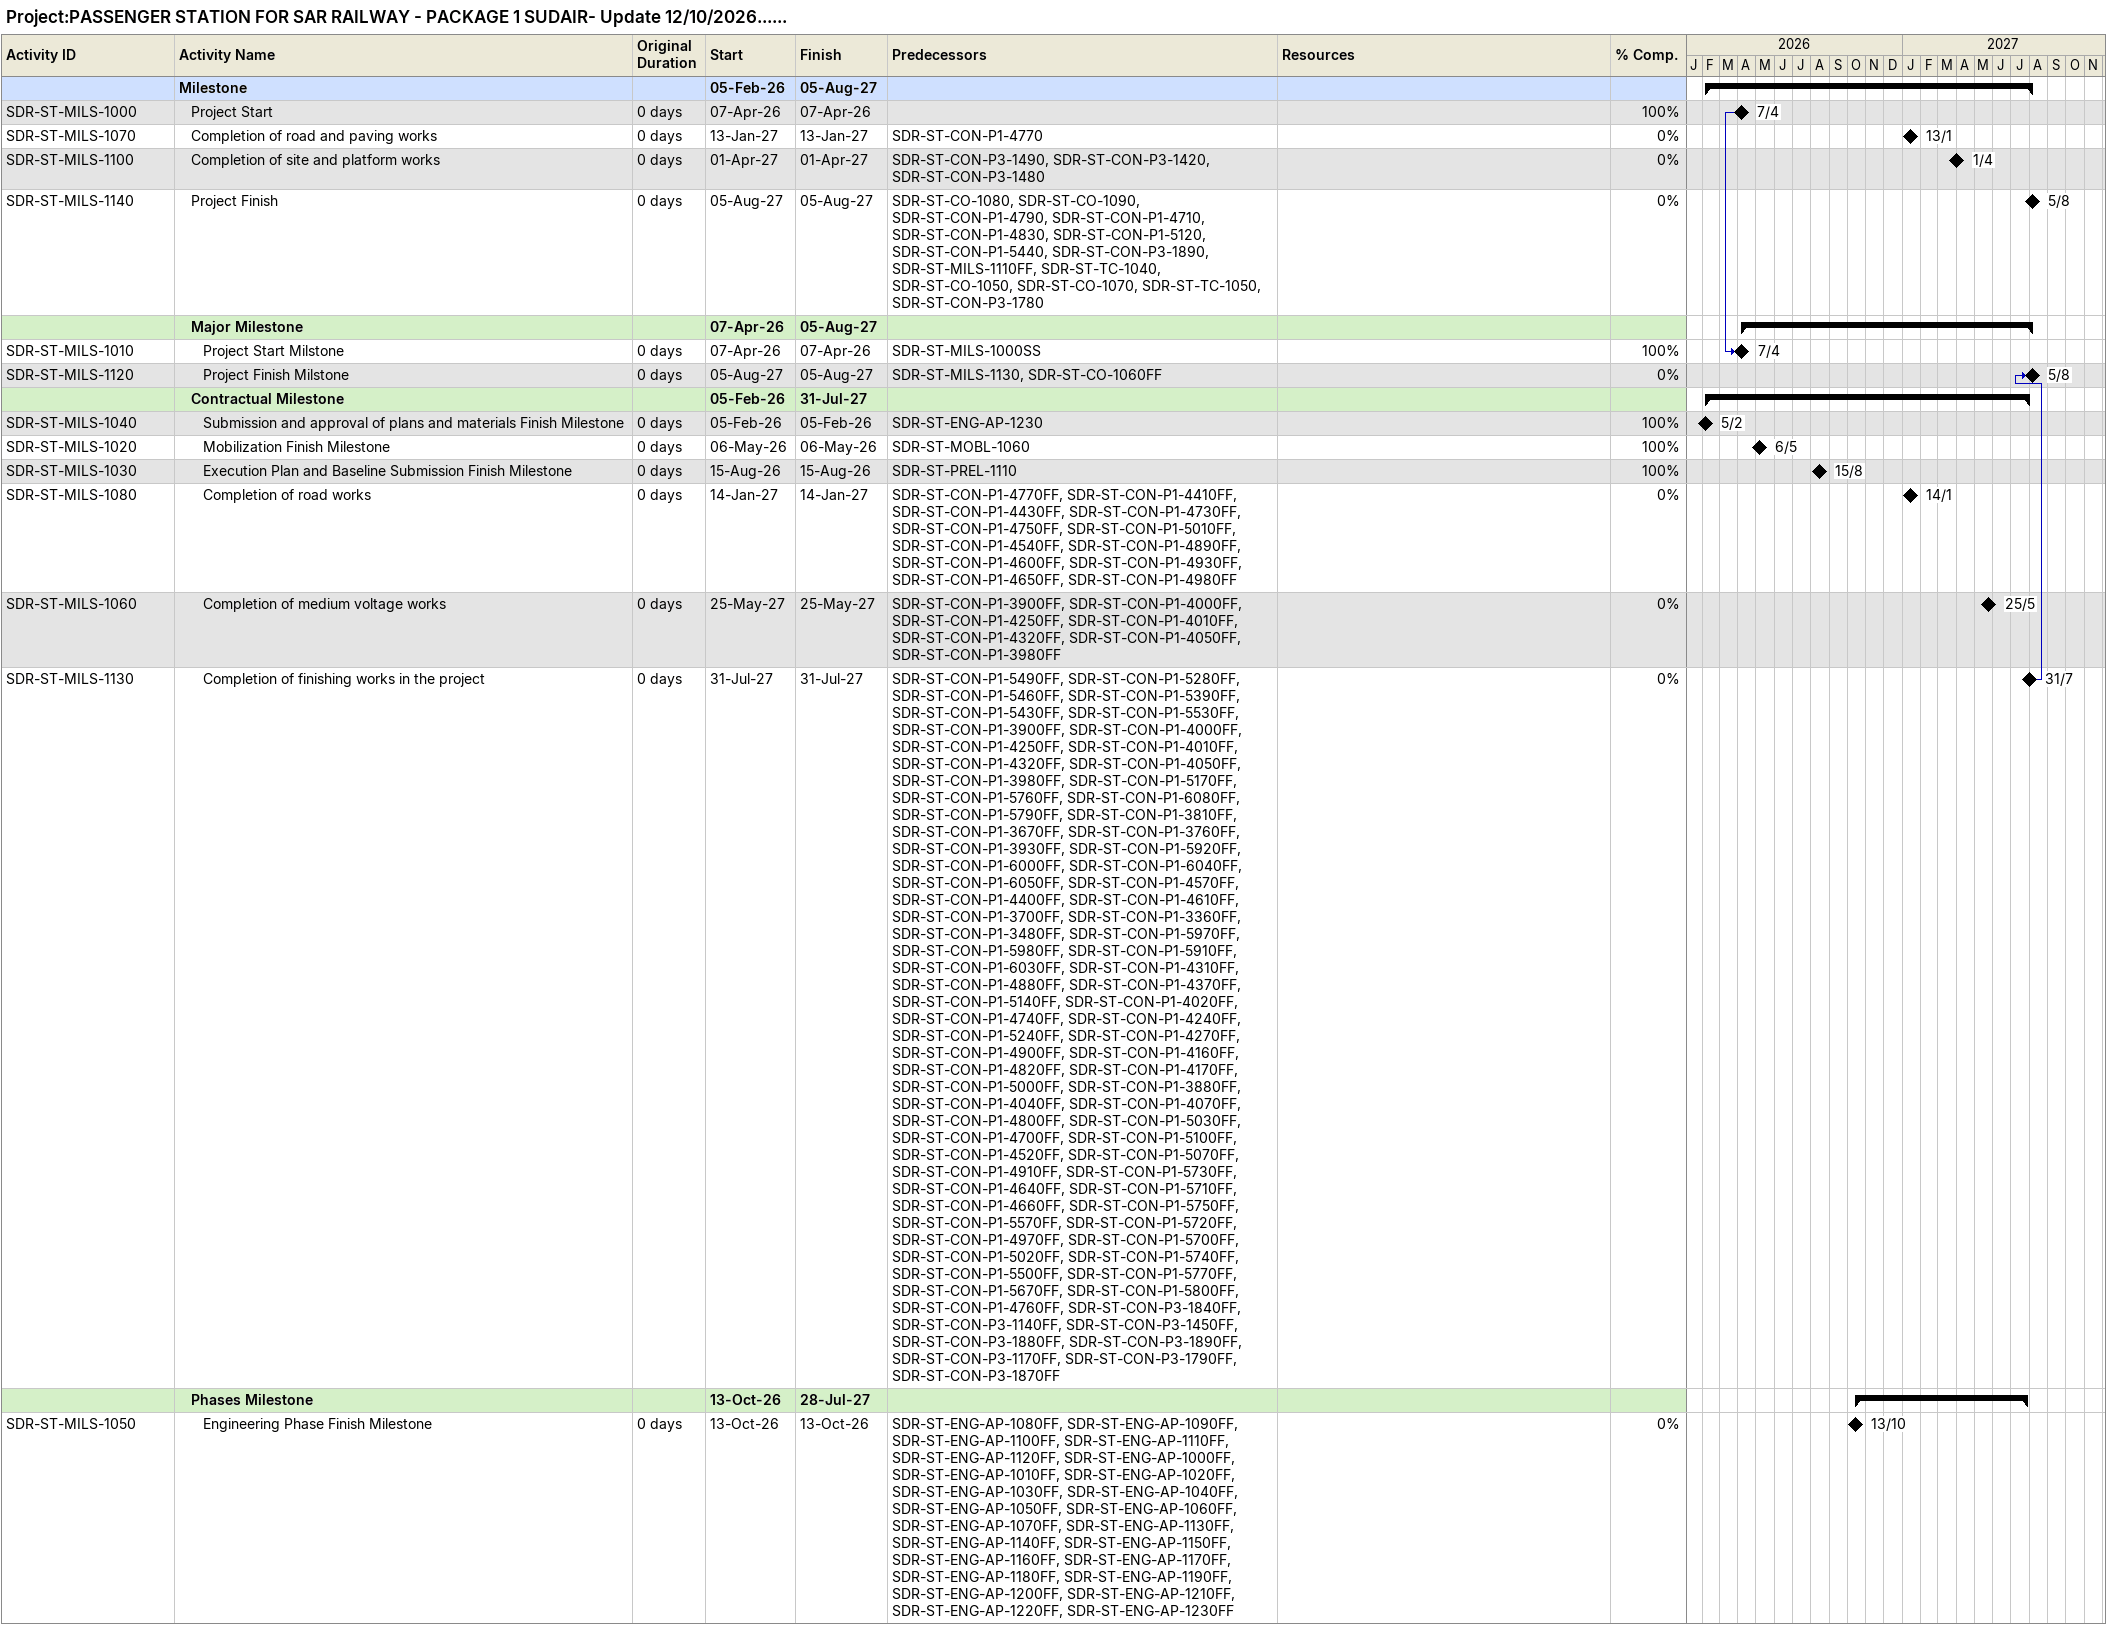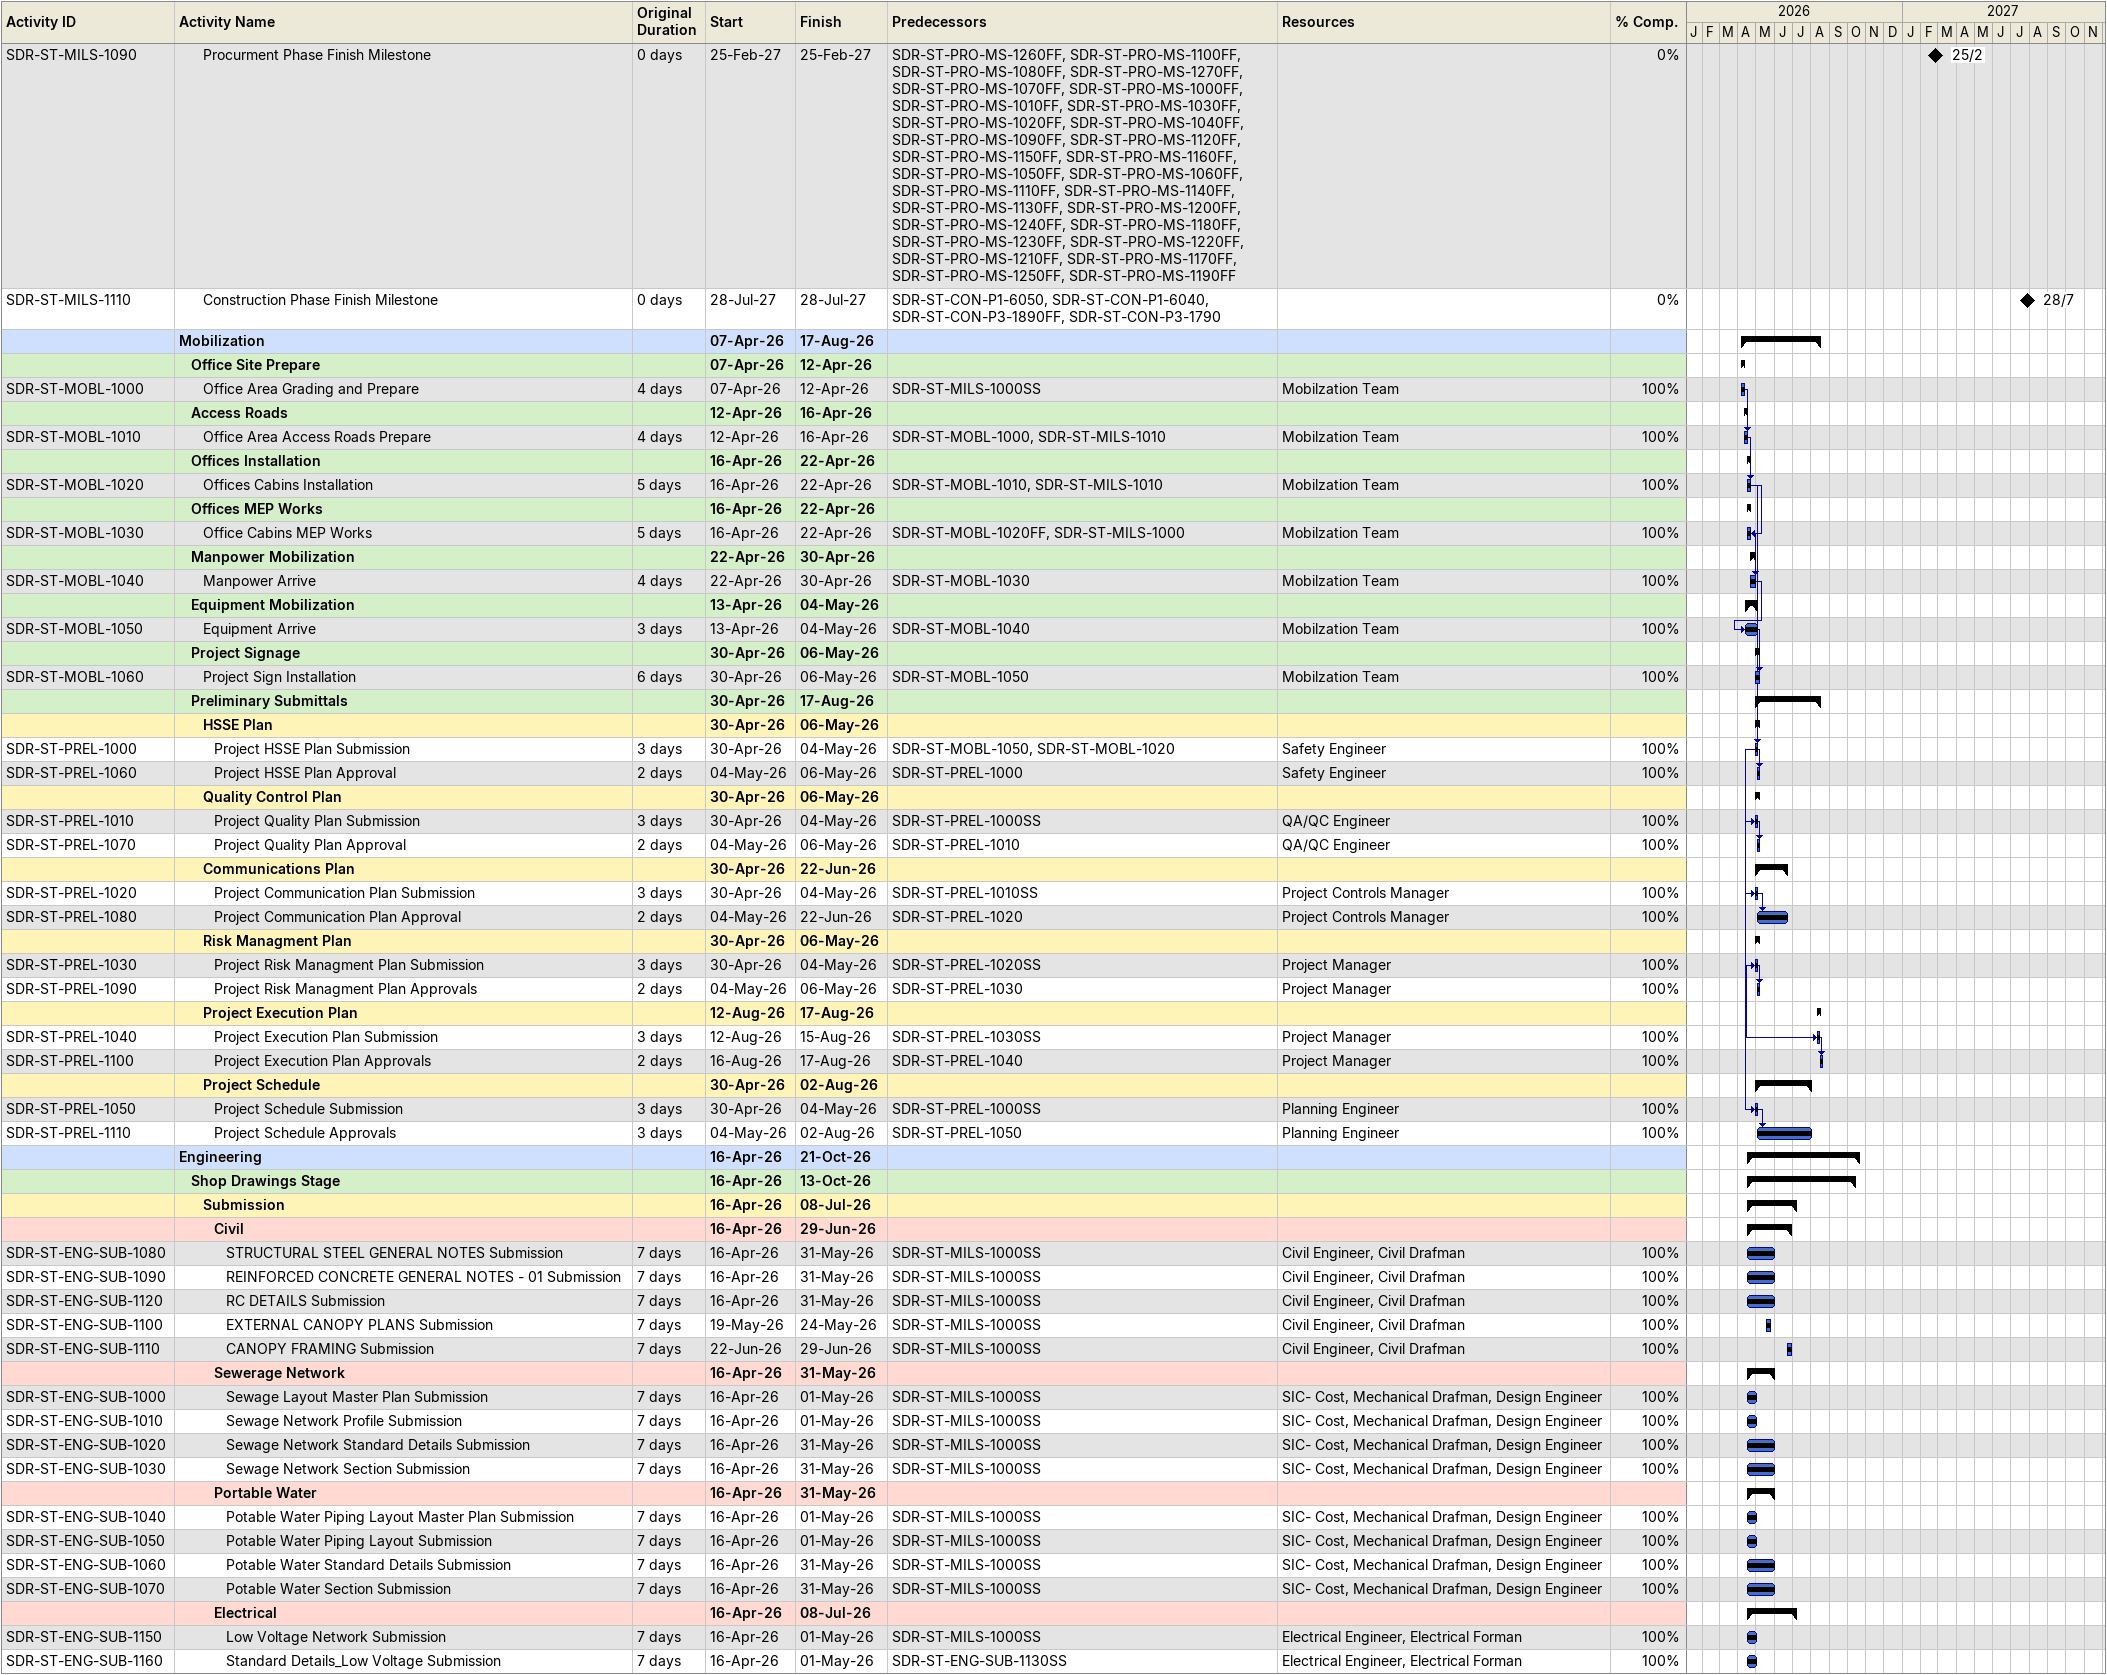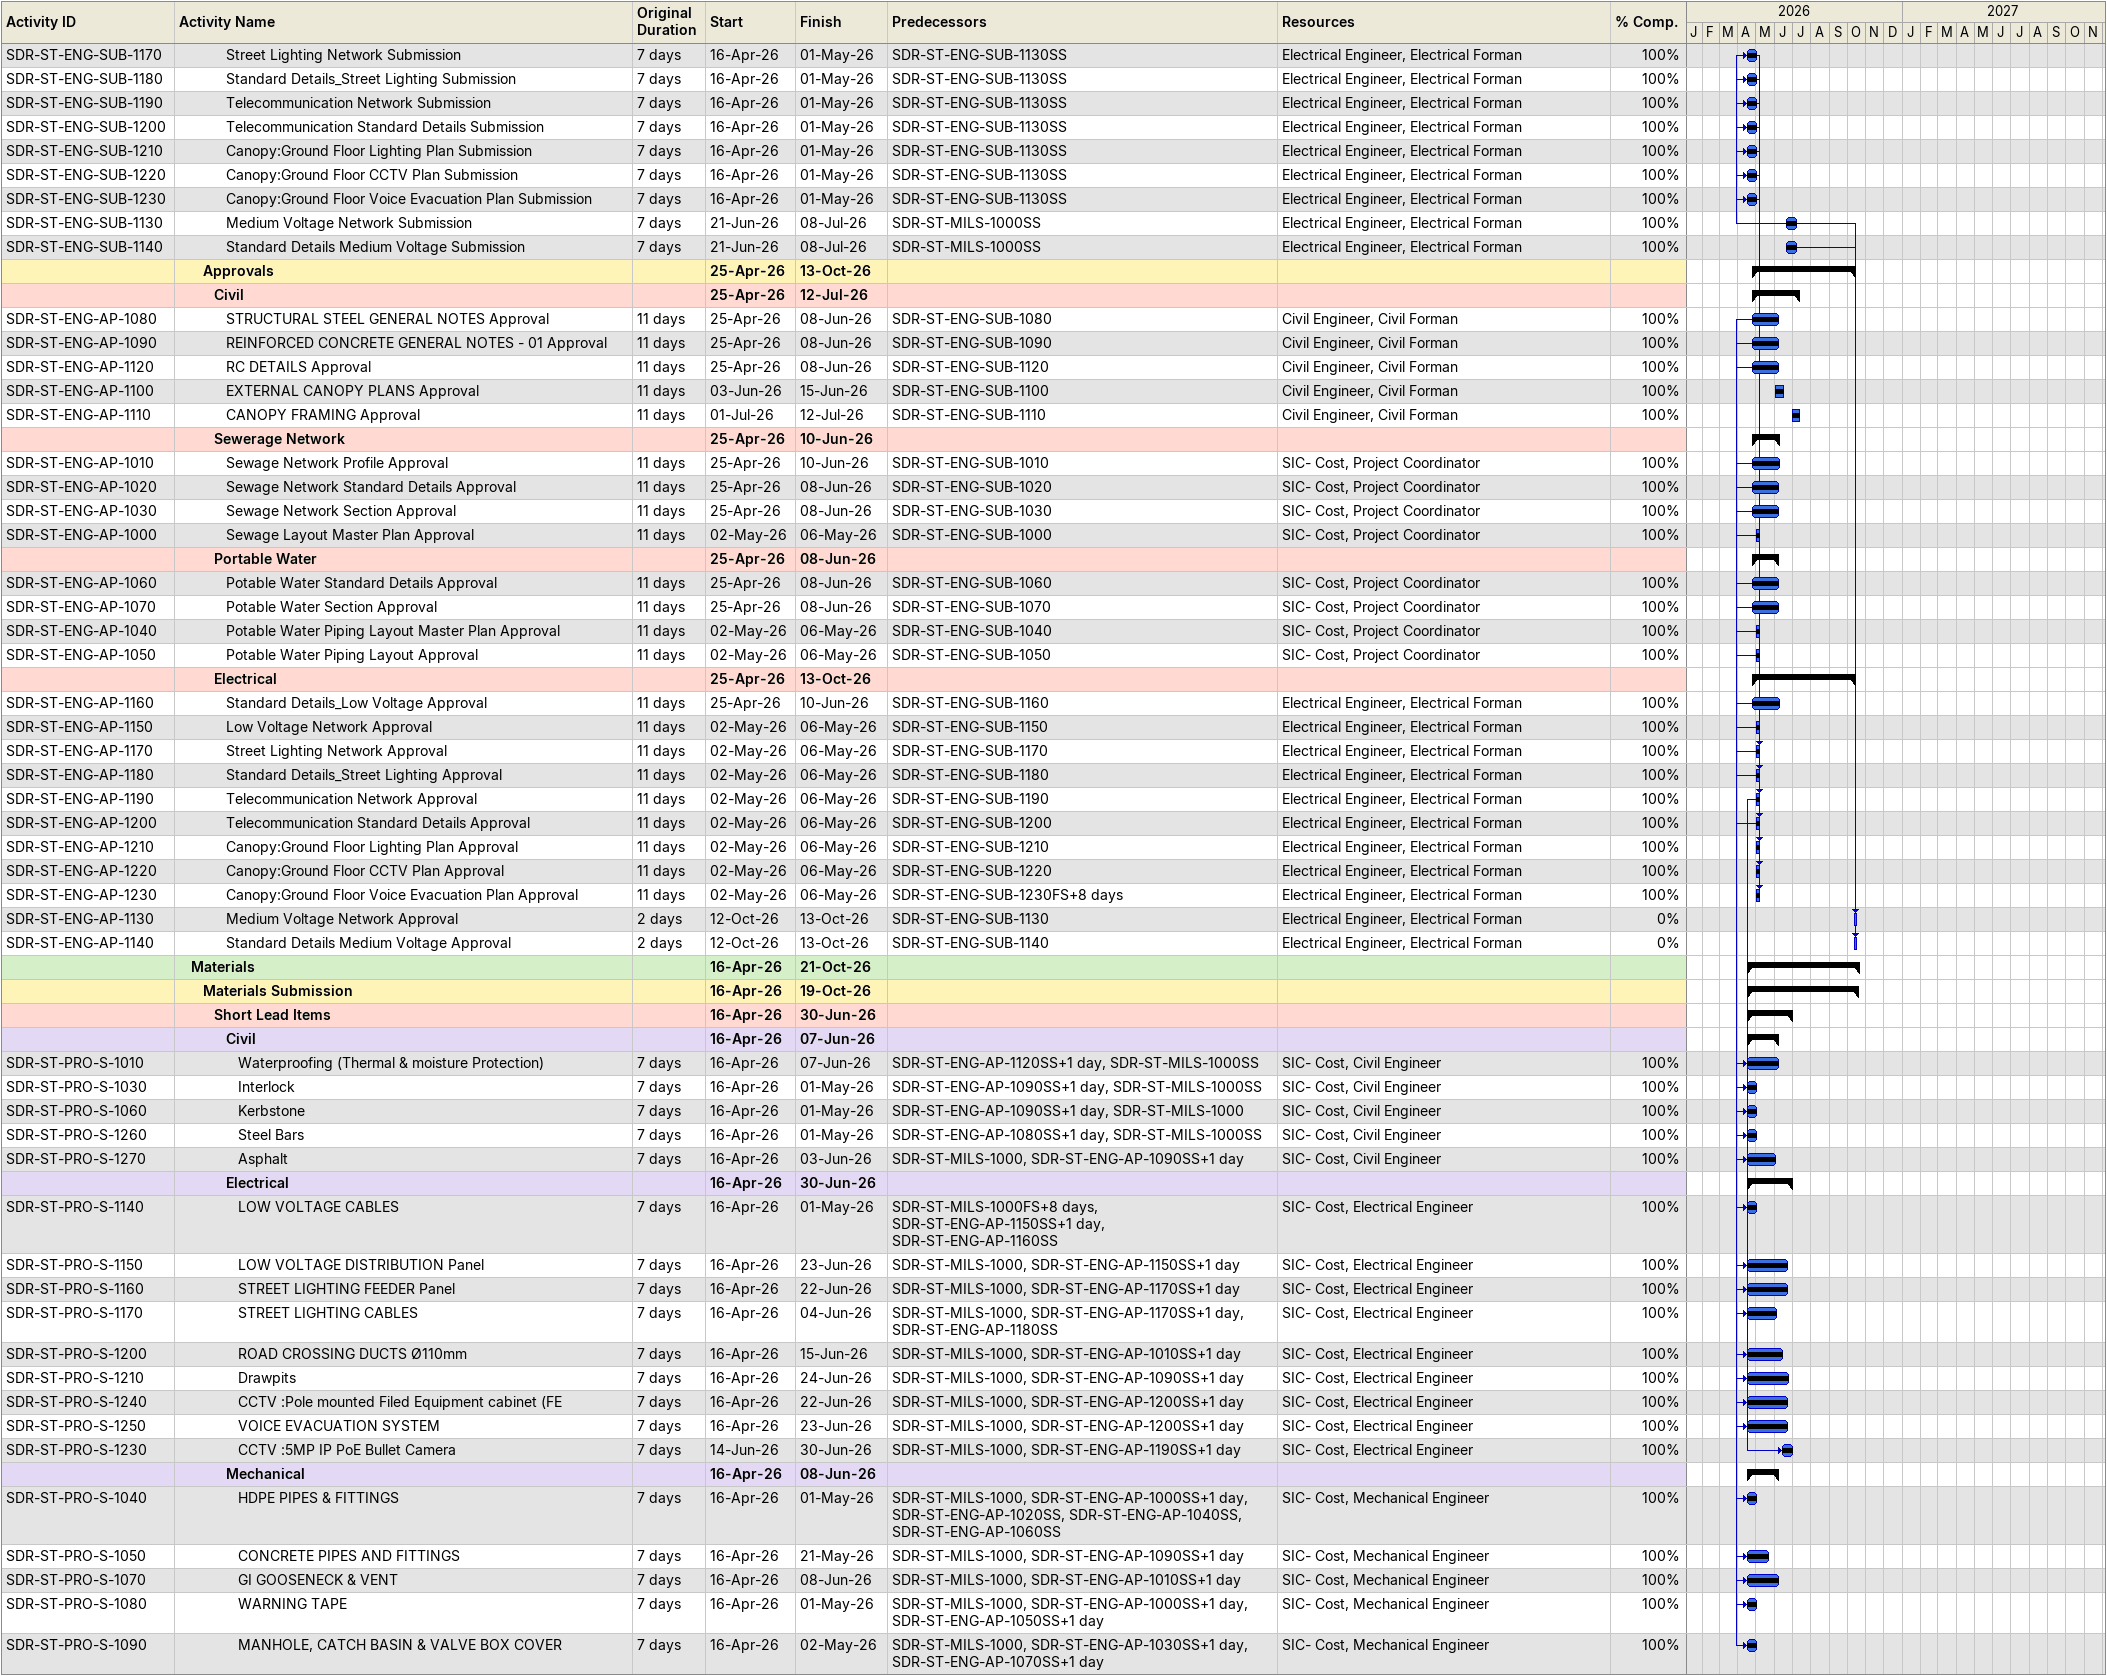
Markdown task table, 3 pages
Project:PASSENGER STATION FOR SAR RAILWAY - PACKAGE 1 SUDAIR- Update 12/10/2026......

| ID | Level | Task | Original duration | Start | Finish | Predecessors | Resources | % complete |
|---|---|---|---|---|---|---|---|---|
|  | 1 | **Milestone** |  | 2026-02-05 | 2027-08-05 |  |  |  |
| SDR-ST-MILS-1000 | 2 | Project Start | 0d | 2026-04-07 | 2026-04-07 |  |  | 100 |
| SDR-ST-MILS-1070 | 2 | Completion of road and paving works | 0d | 2027-01-13 | 2027-01-13 | SDR-ST-CON-P1-4770 |  | 0 |
| SDR-ST-MILS-1100 | 2 | Completion of site and platform works | 0d | 2027-04-01 | 2027-04-01 | SDR-ST-CON-P3-1490, SDR-ST-CON-P3-1420, SDR-ST-CON-P3-1480 |  | 0 |
| SDR-ST-MILS-1140 | 2 | Project Finish | 0d | 2027-08-05 | 2027-08-05 | SDR-ST-CO-1080, SDR-ST-CO-1090, SDR-ST-CON-P1-4790, SDR-ST-CON-P1-4710, SDR-ST-CON-P1-4830, SDR-ST-CON-P1-5120, SDR-ST-CON-P1-5440, SDR-ST-CON-P3-1890, SDR-ST-MILS-1110FF, SDR-ST-TC-1040, SDR-ST-CO-1050, SDR-ST-CO-1070, SDR-ST-TC-1050, SDR-ST-CON-P3-1780 |  | 0 |
|  | 2 | **Major Milestone** |  | 2026-04-07 | 2027-08-05 |  |  |  |
| SDR-ST-MILS-1010 | 3 | Project Start Milstone | 0d | 2026-04-07 | 2026-04-07 | SDR-ST-MILS-1000SS |  | 100 |
| SDR-ST-MILS-1120 | 3 | Project Finish Milstone | 0d | 2027-08-05 | 2027-08-05 | SDR-ST-MILS-1130, SDR-ST-CO-1060FF |  | 0 |
|  | 2 | **Contractual Milestone** |  | 2026-02-05 | 2027-07-31 |  |  |  |
| SDR-ST-MILS-1040 | 3 | Submission and approval of plans and materials Finish Milestone | 0d | 2026-02-05 | 2026-02-05 | SDR-ST-ENG-AP-1230 |  | 100 |
| SDR-ST-MILS-1020 | 3 | Mobilization Finish Milestone | 0d | 2026-05-06 | 2026-05-06 | SDR-ST-MOBL-1060 |  | 100 |
| SDR-ST-MILS-1030 | 3 | Execution Plan and Baseline Submission Finish Milestone | 0d | 2026-08-15 | 2026-08-15 | SDR-ST-PREL-1110 |  | 100 |
| SDR-ST-MILS-1080 | 3 | Completion of road works | 0d | 2027-01-14 | 2027-01-14 | SDR-ST-CON-P1-4770FF, SDR-ST-CON-P1-4410FF, SDR-ST-CON-P1-4430FF, SDR-ST-CON-P1-4730FF, SDR-ST-CON-P1-4750FF, SDR-ST-CON-P1-5010FF, SDR-ST-CON-P1-4540FF, SDR-ST-CON-P1-4890FF, SDR-ST-CON-P1-4600FF, SDR-ST-CON-P1-4930FF, SDR-ST-CON-P1-4650FF, SDR-ST-CON-P1-4980FF |  | 0 |
| SDR-ST-MILS-1060 | 3 | Completion of medium voltage works | 0d | 2027-05-25 | 2027-05-25 | SDR-ST-CON-P1-3900FF, SDR-ST-CON-P1-4000FF, SDR-ST-CON-P1-4250FF, SDR-ST-CON-P1-4010FF, SDR-ST-CON-P1-4320FF, SDR-ST-CON-P1-4050FF, SDR-ST-CON-P1-3980FF |  | 0 |
| SDR-ST-MILS-1130 | 3 | Completion of finishing works in the project | 0d | 2027-07-31 | 2027-07-31 | SDR-ST-CON-P1-5490FF, SDR-ST-CON-P1-5280FF, SDR-ST-CON-P1-5460FF, SDR-ST-CON-P1-5390FF, SDR-ST-CON-P1-5430FF, SDR-ST-CON-P1-5530FF, SDR-ST-CON-P1-3900FF, SDR-ST-CON-P1-4000FF, SDR-ST-CON-P1-4250FF, SDR-ST-CON-P1-4010FF, SDR-ST-CON-P1-4320FF, SDR-ST-CON-P1-4050FF, SDR-ST-CON-P1-3980FF, SDR-ST-CON-P1-5170FF, SDR-ST-CON-P1-5760FF, SDR-ST-CON-P1-6080FF, SDR-ST-CON-P1-5790FF, SDR-ST-CON-P1-3810FF, SDR-ST-CON-P1-3670FF, SDR-ST-CON-P1-3760FF, SDR-ST-CON-P1-3930FF, SDR-ST-CON-P1-5920FF, SDR-ST-CON-P1-6000FF, SDR-ST-CON-P1-6040FF, SDR-ST-CON-P1-6050FF, SDR-ST-CON-P1-4570FF, SDR-ST-CON-P1-4400FF, SDR-ST-CON-P1-4610FF, SDR-ST-CON-P1-3700FF, SDR-ST-CON-P1-3360FF, SDR-ST-CON-P1-3480FF, SDR-ST-CON-P1-5970FF, SDR-ST-CON-P1-5980FF, SDR-ST-CON-P1-5910FF, SDR-ST-CON-P1-6030FF, SDR-ST-CON-P1-4310FF, SDR-ST-CON-P1-4880FF, SDR-ST-CON-P1-4370FF, SDR-ST-CON-P1-5140FF, SDR-ST-CON-P1-4020FF, SDR-ST-CON-P1-4740FF, SDR-ST-CON-P1-4240FF, SDR-ST-CON-P1-5240FF, SDR-ST-CON-P1-4270FF, SDR-ST-CON-P1-4900FF, SDR-ST-CON-P1-4160FF, SDR-ST-CON-P1-4820FF, SDR-ST-CON-P1-4170FF, SDR-ST-CON-P1-5000FF, SDR-ST-CON-P1-3880FF, SDR-ST-CON-P1-4040FF, SDR-ST-CON-P1-4070FF, SDR-ST-CON-P1-4800FF, SDR-ST-CON-P1-5030FF, SDR-ST-CON-P1-4700FF, SDR-ST-CON-P1-5100FF, SDR-ST-CON-P1-4520FF, SDR-ST-CON-P1-5070FF, SDR-ST-CON-P1-4910FF, SDR-ST-CON-P1-5730FF, SDR-ST-CON-P1-4640FF, SDR-ST-CON-P1-5710FF, SDR-ST-CON-P1-4660FF, SDR-ST-CON-P1-5750FF, SDR-ST-CON-P1-5570FF, SDR-ST-CON-P1-5720FF, SDR-ST-CON-P1-4970FF, SDR-ST-CON-P1-5700FF, SDR-ST-CON-P1-5020FF, SDR-ST-CON-P1-5740FF, SDR-ST-CON-P1-5500FF, SDR-ST-CON-P1-5770FF, SDR-ST-CON-P1-5670FF, SDR-ST-CON-P1-5800FF, SDR-ST-CON-P1-4760FF, SDR-ST-CON-P3-1840FF, SDR-ST-CON-P3-1140FF, SDR-ST-CON-P3-1450FF, SDR-ST-CON-P3-1880FF, SDR-ST-CON-P3-1890FF, SDR-ST-CON-P3-1170FF, SDR-ST-CON-P3-1790FF, SDR-ST-CON-P3-1870FF |  | 0 |
|  | 2 | **Phases Milestone** |  | 2026-10-13 | 2027-07-28 |  |  |  |
| SDR-ST-MILS-1050 | 3 | Engineering Phase Finish Milestone | 0d | 2026-10-13 | 2026-10-13 | SDR-ST-ENG-AP-1080FF, SDR-ST-ENG-AP-1090FF, SDR-ST-ENG-AP-1100FF, SDR-ST-ENG-AP-1110FF, SDR-ST-ENG-AP-1120FF, SDR-ST-ENG-AP-1000FF, SDR-ST-ENG-AP-1010FF, SDR-ST-ENG-AP-1020FF, SDR-ST-ENG-AP-1030FF, SDR-ST-ENG-AP-1040FF, SDR-ST-ENG-AP-1050FF, SDR-ST-ENG-AP-1060FF, SDR-ST-ENG-AP-1070FF, SDR-ST-ENG-AP-1130FF, SDR-ST-ENG-AP-1140FF, SDR-ST-ENG-AP-1150FF, SDR-ST-ENG-AP-1160FF, SDR-ST-ENG-AP-1170FF, SDR-ST-ENG-AP-1180FF, SDR-ST-ENG-AP-1190FF, SDR-ST-ENG-AP-1200FF, SDR-ST-ENG-AP-1210FF, SDR-ST-ENG-AP-1220FF, SDR-ST-ENG-AP-1230FF |  | 0 |
| SDR-ST-MILS-1090 | 3 | Procurment Phase Finish Milestone | 0d | 2027-02-25 | 2027-02-25 | SDR-ST-PRO-MS-1260FF, SDR-ST-PRO-MS-1100FF, SDR-ST-PRO-MS-1080FF, SDR-ST-PRO-MS-1270FF, SDR-ST-PRO-MS-1070FF, SDR-ST-PRO-MS-1000FF, SDR-ST-PRO-MS-1010FF, SDR-ST-PRO-MS-1030FF, SDR-ST-PRO-MS-1020FF, SDR-ST-PRO-MS-1040FF, SDR-ST-PRO-MS-1090FF, SDR-ST-PRO-MS-1120FF, SDR-ST-PRO-MS-1150FF, SDR-ST-PRO-MS-1160FF, SDR-ST-PRO-MS-1050FF, SDR-ST-PRO-MS-1060FF, SDR-ST-PRO-MS-1110FF, SDR-ST-PRO-MS-1140FF, SDR-ST-PRO-MS-1130FF, SDR-ST-PRO-MS-1200FF, SDR-ST-PRO-MS-1240FF, SDR-ST-PRO-MS-1180FF, SDR-ST-PRO-MS-1230FF, SDR-ST-PRO-MS-1220FF, SDR-ST-PRO-MS-1210FF, SDR-ST-PRO-MS-1170FF, SDR-ST-PRO-MS-1250FF, SDR-ST-PRO-MS-1190FF |  | 0 |
| SDR-ST-MILS-1110 | 3 | Construction Phase Finish Milestone | 0d | 2027-07-28 | 2027-07-28 | SDR-ST-CON-P1-6050, SDR-ST-CON-P1-6040, SDR-ST-CON-P3-1890FF, SDR-ST-CON-P3-1790 |  | 0 |
|  | 1 | **Mobilization** |  | 2026-04-07 | 2026-08-17 |  |  |  |
|  | 2 | **Office Site Prepare** |  | 2026-04-07 | 2026-04-12 |  |  |  |
| SDR-ST-MOBL-1000 | 3 | Office Area Grading and Prepare | 4d | 2026-04-07 | 2026-04-12 | SDR-ST-MILS-1000SS | Mobilzation Team | 100 |
|  | 2 | **Access Roads** |  | 2026-04-12 | 2026-04-16 |  |  |  |
| SDR-ST-MOBL-1010 | 3 | Office Area Access Roads Prepare | 4d | 2026-04-12 | 2026-04-16 | SDR-ST-MOBL-1000, SDR-ST-MILS-1010 | Mobilzation Team | 100 |
|  | 2 | **Offices Installation** |  | 2026-04-16 | 2026-04-22 |  |  |  |
| SDR-ST-MOBL-1020 | 3 | Offices Cabins Installation | 5d | 2026-04-16 | 2026-04-22 | SDR-ST-MOBL-1010, SDR-ST-MILS-1010 | Mobilzation Team | 100 |
|  | 2 | **Offices MEP Works** |  | 2026-04-16 | 2026-04-22 |  |  |  |
| SDR-ST-MOBL-1030 | 3 | Office Cabins MEP Works | 5d | 2026-04-16 | 2026-04-22 | SDR-ST-MOBL-1020FF, SDR-ST-MILS-1000 | Mobilzation Team | 100 |
|  | 2 | **Manpower Mobilization** |  | 2026-04-22 | 2026-04-30 |  |  |  |
| SDR-ST-MOBL-1040 | 3 | Manpower Arrive | 4d | 2026-04-22 | 2026-04-30 | SDR-ST-MOBL-1030 | Mobilzation Team | 100 |
|  | 2 | **Equipment Mobilization** |  | 2026-04-13 | 2026-05-04 |  |  |  |
| SDR-ST-MOBL-1050 | 3 | Equipment Arrive | 3d | 2026-04-13 | 2026-05-04 | SDR-ST-MOBL-1040 | Mobilzation Team | 100 |
|  | 2 | **Project Signage** |  | 2026-04-30 | 2026-05-06 |  |  |  |
| SDR-ST-MOBL-1060 | 3 | Project Sign Installation | 6d | 2026-04-30 | 2026-05-06 | SDR-ST-MOBL-1050 | Mobilzation Team | 100 |
|  | 2 | **Preliminary Submittals** |  | 2026-04-30 | 2026-08-17 |  |  |  |
|  | 3 | **HSSE Plan** |  | 2026-04-30 | 2026-05-06 |  |  |  |
| SDR-ST-PREL-1000 | 4 | Project HSSE Plan Submission | 3d | 2026-04-30 | 2026-05-04 | SDR-ST-MOBL-1050, SDR-ST-MOBL-1020 | Safety Engineer | 100 |
| SDR-ST-PREL-1060 | 4 | Project HSSE Plan Approval | 2d | 2026-05-04 | 2026-05-06 | SDR-ST-PREL-1000 | Safety Engineer | 100 |
|  | 3 | **Quality Control Plan** |  | 2026-04-30 | 2026-05-06 |  |  |  |
| SDR-ST-PREL-1010 | 4 | Project Quality Plan Submission | 3d | 2026-04-30 | 2026-05-04 | SDR-ST-PREL-1000SS | QA/QC Engineer | 100 |
| SDR-ST-PREL-1070 | 4 | Project Quality Plan Approval | 2d | 2026-05-04 | 2026-05-06 | SDR-ST-PREL-1010 | QA/QC Engineer | 100 |
|  | 3 | **Communications Plan** |  | 2026-04-30 | 2026-06-22 |  |  |  |
| SDR-ST-PREL-1020 | 4 | Project Communication Plan Submission | 3d | 2026-04-30 | 2026-05-04 | SDR-ST-PREL-1010SS | Project Controls Manager | 100 |
| SDR-ST-PREL-1080 | 4 | Project Communication Plan Approval | 2d | 2026-05-04 | 2026-06-22 | SDR-ST-PREL-1020 | Project Controls Manager | 100 |
|  | 3 | **Risk Managment Plan** |  | 2026-04-30 | 2026-05-06 |  |  |  |
| SDR-ST-PREL-1030 | 4 | Project Risk Managment Plan Submission | 3d | 2026-04-30 | 2026-05-04 | SDR-ST-PREL-1020SS | Project Manager | 100 |
| SDR-ST-PREL-1090 | 4 | Project Risk Managment Plan Approvals | 2d | 2026-05-04 | 2026-05-06 | SDR-ST-PREL-1030 | Project Manager | 100 |
|  | 3 | **Project Execution Plan** |  | 2026-08-12 | 2026-08-17 |  |  |  |
| SDR-ST-PREL-1040 | 4 | Project Execution Plan Submission | 3d | 2026-08-12 | 2026-08-15 | SDR-ST-PREL-1030SS | Project Manager | 100 |
| SDR-ST-PREL-1100 | 4 | Project Execution Plan Approvals | 2d | 2026-08-16 | 2026-08-17 | SDR-ST-PREL-1040 | Project Manager | 100 |
|  | 3 | **Project Schedule** |  | 2026-04-30 | 2026-08-02 |  |  |  |
| SDR-ST-PREL-1050 | 4 | Project Schedule Submission | 3d | 2026-04-30 | 2026-05-04 | SDR-ST-PREL-1000SS | Planning Engineer | 100 |
| SDR-ST-PREL-1110 | 4 | Project Schedule Approvals | 3d | 2026-05-04 | 2026-08-02 | SDR-ST-PREL-1050 | Planning Engineer | 100 |
|  | 1 | **Engineering** |  | 2026-04-16 | 2026-10-21 |  |  |  |
|  | 2 | **Shop Drawings Stage** |  | 2026-04-16 | 2026-10-13 |  |  |  |
|  | 3 | **Submission** |  | 2026-04-16 | 2026-07-08 |  |  |  |
|  | 4 | **Civil** |  | 2026-04-16 | 2026-06-29 |  |  |  |
| SDR-ST-ENG-SUB-1080 | 5 | STRUCTURAL STEEL GENERAL NOTES Submission | 7d | 2026-04-16 | 2026-05-31 | SDR-ST-MILS-1000SS | Civil Engineer, Civil Drafman | 100 |
| SDR-ST-ENG-SUB-1090 | 5 | REINFORCED CONCRETE GENERAL NOTES - 01 Submission | 7d | 2026-04-16 | 2026-05-31 | SDR-ST-MILS-1000SS | Civil Engineer, Civil Drafman | 100 |
| SDR-ST-ENG-SUB-1120 | 5 | RC DETAILS Submission | 7d | 2026-04-16 | 2026-05-31 | SDR-ST-MILS-1000SS | Civil Engineer, Civil Drafman | 100 |
| SDR-ST-ENG-SUB-1100 | 5 | EXTERNAL CANOPY PLANS Submission | 7d | 2026-05-19 | 2026-05-24 | SDR-ST-MILS-1000SS | Civil Engineer, Civil Drafman | 100 |
| SDR-ST-ENG-SUB-1110 | 5 | CANOPY FRAMING Submission | 7d | 2026-06-22 | 2026-06-29 | SDR-ST-MILS-1000SS | Civil Engineer, Civil Drafman | 100 |
|  | 4 | **Sewerage Network** |  | 2026-04-16 | 2026-05-31 |  |  |  |
| SDR-ST-ENG-SUB-1000 | 5 | Sewage Layout Master Plan Submission | 7d | 2026-04-16 | 2026-05-01 | SDR-ST-MILS-1000SS | SIC- Cost, Mechanical Drafman, Design Engineer | 100 |
| SDR-ST-ENG-SUB-1010 | 5 | Sewage Network Profile Submission | 7d | 2026-04-16 | 2026-05-01 | SDR-ST-MILS-1000SS | SIC- Cost, Mechanical Drafman, Design Engineer | 100 |
| SDR-ST-ENG-SUB-1020 | 5 | Sewage Network Standard Details Submission | 7d | 2026-04-16 | 2026-05-31 | SDR-ST-MILS-1000SS | SIC- Cost, Mechanical Drafman, Design Engineer | 100 |
| SDR-ST-ENG-SUB-1030 | 5 | Sewage Network Section Submission | 7d | 2026-04-16 | 2026-05-31 | SDR-ST-MILS-1000SS | SIC- Cost, Mechanical Drafman, Design Engineer | 100 |
|  | 4 | **Portable Water** |  | 2026-04-16 | 2026-05-31 |  |  |  |
| SDR-ST-ENG-SUB-1040 | 5 | Potable Water Piping Layout Master Plan Submission | 7d | 2026-04-16 | 2026-05-01 | SDR-ST-MILS-1000SS | SIC- Cost, Mechanical Drafman, Design Engineer | 100 |
| SDR-ST-ENG-SUB-1050 | 5 | Potable Water Piping Layout Submission | 7d | 2026-04-16 | 2026-05-01 | SDR-ST-MILS-1000SS | SIC- Cost, Mechanical Drafman, Design Engineer | 100 |
| SDR-ST-ENG-SUB-1060 | 5 | Potable Water Standard Details Submission | 7d | 2026-04-16 | 2026-05-31 | SDR-ST-MILS-1000SS | SIC- Cost, Mechanical Drafman, Design Engineer | 100 |
| SDR-ST-ENG-SUB-1070 | 5 | Potable Water Section Submission | 7d | 2026-04-16 | 2026-05-31 | SDR-ST-MILS-1000SS | SIC- Cost, Mechanical Drafman, Design Engineer | 100 |
|  | 4 | **Electrical** |  | 2026-04-16 | 2026-07-08 |  |  |  |
| SDR-ST-ENG-SUB-1150 | 5 | Low Voltage Network Submission | 7d | 2026-04-16 | 2026-05-01 | SDR-ST-MILS-1000SS | Electrical Engineer, Electrical Forman | 100 |
| SDR-ST-ENG-SUB-1160 | 5 | Standard Details_Low Voltage Submission | 7d | 2026-04-16 | 2026-05-01 | SDR-ST-ENG-SUB-1130SS | Electrical Engineer, Electrical Forman | 100 |
| SDR-ST-ENG-SUB-1170 | 5 | Street Lighting Network Submission | 7d | 2026-04-16 | 2026-05-01 | SDR-ST-ENG-SUB-1130SS | Electrical Engineer, Electrical Forman | 100 |
| SDR-ST-ENG-SUB-1180 | 5 | Standard Details_Street Lighting Submission | 7d | 2026-04-16 | 2026-05-01 | SDR-ST-ENG-SUB-1130SS | Electrical Engineer, Electrical Forman | 100 |
| SDR-ST-ENG-SUB-1190 | 5 | Telecommunication Network Submission | 7d | 2026-04-16 | 2026-05-01 | SDR-ST-ENG-SUB-1130SS | Electrical Engineer, Electrical Forman | 100 |
| SDR-ST-ENG-SUB-1200 | 5 | Telecommunication Standard Details Submission | 7d | 2026-04-16 | 2026-05-01 | SDR-ST-ENG-SUB-1130SS | Electrical Engineer, Electrical Forman | 100 |
| SDR-ST-ENG-SUB-1210 | 5 | Canopy:Ground Floor Lighting Plan Submission | 7d | 2026-04-16 | 2026-05-01 | SDR-ST-ENG-SUB-1130SS | Electrical Engineer, Electrical Forman | 100 |
| SDR-ST-ENG-SUB-1220 | 5 | Canopy:Ground Floor CCTV Plan Submission | 7d | 2026-04-16 | 2026-05-01 | SDR-ST-ENG-SUB-1130SS | Electrical Engineer, Electrical Forman | 100 |
| SDR-ST-ENG-SUB-1230 | 5 | Canopy:Ground Floor Voice Evacuation Plan Submission | 7d | 2026-04-16 | 2026-05-01 | SDR-ST-ENG-SUB-1130SS | Electrical Engineer, Electrical Forman | 100 |
| SDR-ST-ENG-SUB-1130 | 5 | Medium Voltage Network Submission | 7d | 2026-06-21 | 2026-07-08 | SDR-ST-MILS-1000SS | Electrical Engineer, Electrical Forman | 100 |
| SDR-ST-ENG-SUB-1140 | 5 | Standard Details Medium Voltage Submission | 7d | 2026-06-21 | 2026-07-08 | SDR-ST-MILS-1000SS | Electrical Engineer, Electrical Forman | 100 |
|  | 3 | **Approvals** |  | 2026-04-25 | 2026-10-13 |  |  |  |
|  | 4 | **Civil** |  | 2026-04-25 | 2026-07-12 |  |  |  |
| SDR-ST-ENG-AP-1080 | 5 | STRUCTURAL STEEL GENERAL NOTES Approval | 11d | 2026-04-25 | 2026-06-08 | SDR-ST-ENG-SUB-1080 | Civil Engineer, Civil Forman | 100 |
| SDR-ST-ENG-AP-1090 | 5 | REINFORCED CONCRETE GENERAL NOTES - 01 Approval | 11d | 2026-04-25 | 2026-06-08 | SDR-ST-ENG-SUB-1090 | Civil Engineer, Civil Forman | 100 |
| SDR-ST-ENG-AP-1120 | 5 | RC DETAILS Approval | 11d | 2026-04-25 | 2026-06-08 | SDR-ST-ENG-SUB-1120 | Civil Engineer, Civil Forman | 100 |
| SDR-ST-ENG-AP-1100 | 5 | EXTERNAL CANOPY PLANS Approval | 11d | 2026-06-03 | 2026-06-15 | SDR-ST-ENG-SUB-1100 | Civil Engineer, Civil Forman | 100 |
| SDR-ST-ENG-AP-1110 | 5 | CANOPY FRAMING Approval | 11d | 2026-07-01 | 2026-07-12 | SDR-ST-ENG-SUB-1110 | Civil Engineer, Civil Forman | 100 |
|  | 4 | **Sewerage Network** |  | 2026-04-25 | 2026-06-10 |  |  |  |
| SDR-ST-ENG-AP-1010 | 5 | Sewage Network Profile Approval | 11d | 2026-04-25 | 2026-06-10 | SDR-ST-ENG-SUB-1010 | SIC- Cost, Project Coordinator | 100 |
| SDR-ST-ENG-AP-1020 | 5 | Sewage Network Standard Details Approval | 11d | 2026-04-25 | 2026-06-08 | SDR-ST-ENG-SUB-1020 | SIC- Cost, Project Coordinator | 100 |
| SDR-ST-ENG-AP-1030 | 5 | Sewage Network Section Approval | 11d | 2026-04-25 | 2026-06-08 | SDR-ST-ENG-SUB-1030 | SIC- Cost, Project Coordinator | 100 |
| SDR-ST-ENG-AP-1000 | 5 | Sewage Layout Master Plan Approval | 11d | 2026-05-02 | 2026-05-06 | SDR-ST-ENG-SUB-1000 | SIC- Cost, Project Coordinator | 100 |
|  | 4 | **Portable Water** |  | 2026-04-25 | 2026-06-08 |  |  |  |
| SDR-ST-ENG-AP-1060 | 5 | Potable Water Standard Details Approval | 11d | 2026-04-25 | 2026-06-08 | SDR-ST-ENG-SUB-1060 | SIC- Cost, Project Coordinator | 100 |
| SDR-ST-ENG-AP-1070 | 5 | Potable Water Section Approval | 11d | 2026-04-25 | 2026-06-08 | SDR-ST-ENG-SUB-1070 | SIC- Cost, Project Coordinator | 100 |
| SDR-ST-ENG-AP-1040 | 5 | Potable Water Piping Layout Master Plan Approval | 11d | 2026-05-02 | 2026-05-06 | SDR-ST-ENG-SUB-1040 | SIC- Cost, Project Coordinator | 100 |
| SDR-ST-ENG-AP-1050 | 5 | Potable Water Piping Layout Approval | 11d | 2026-05-02 | 2026-05-06 | SDR-ST-ENG-SUB-1050 | SIC- Cost, Project Coordinator | 100 |
|  | 4 | **Electrical** |  | 2026-04-25 | 2026-10-13 |  |  |  |
| SDR-ST-ENG-AP-1160 | 5 | Standard Details_Low Voltage Approval | 11d | 2026-04-25 | 2026-06-10 | SDR-ST-ENG-SUB-1160 | Electrical Engineer, Electrical Forman | 100 |
| SDR-ST-ENG-AP-1150 | 5 | Low Voltage Network Approval | 11d | 2026-05-02 | 2026-05-06 | SDR-ST-ENG-SUB-1150 | Electrical Engineer, Electrical Forman | 100 |
| SDR-ST-ENG-AP-1170 | 5 | Street Lighting Network Approval | 11d | 2026-05-02 | 2026-05-06 | SDR-ST-ENG-SUB-1170 | Electrical Engineer, Electrical Forman | 100 |
| SDR-ST-ENG-AP-1180 | 5 | Standard Details_Street Lighting Approval | 11d | 2026-05-02 | 2026-05-06 | SDR-ST-ENG-SUB-1180 | Electrical Engineer, Electrical Forman | 100 |
| SDR-ST-ENG-AP-1190 | 5 | Telecommunication Network Approval | 11d | 2026-05-02 | 2026-05-06 | SDR-ST-ENG-SUB-1190 | Electrical Engineer, Electrical Forman | 100 |
| SDR-ST-ENG-AP-1200 | 5 | Telecommunication Standard Details Approval | 11d | 2026-05-02 | 2026-05-06 | SDR-ST-ENG-SUB-1200 | Electrical Engineer, Electrical Forman | 100 |
| SDR-ST-ENG-AP-1210 | 5 | Canopy:Ground Floor Lighting Plan Approval | 11d | 2026-05-02 | 2026-05-06 | SDR-ST-ENG-SUB-1210 | Electrical Engineer, Electrical Forman | 100 |
| SDR-ST-ENG-AP-1220 | 5 | Canopy:Ground Floor CCTV Plan Approval | 11d | 2026-05-02 | 2026-05-06 | SDR-ST-ENG-SUB-1220 | Electrical Engineer, Electrical Forman | 100 |
| SDR-ST-ENG-AP-1230 | 5 | Canopy:Ground Floor Voice Evacuation Plan Approval | 11d | 2026-05-02 | 2026-05-06 | SDR-ST-ENG-SUB-1230FS+8d | Electrical Engineer, Electrical Forman | 100 |
| SDR-ST-ENG-AP-1130 | 5 | Medium Voltage Network Approval | 2d | 2026-10-12 | 2026-10-13 | SDR-ST-ENG-SUB-1130 | Electrical Engineer, Electrical Forman | 0 |
| SDR-ST-ENG-AP-1140 | 5 | Standard Details Medium Voltage Approval | 2d | 2026-10-12 | 2026-10-13 | SDR-ST-ENG-SUB-1140 | Electrical Engineer, Electrical Forman | 0 |
|  | 2 | **Materials** |  | 2026-04-16 | 2026-10-21 |  |  |  |
|  | 3 | **Materials Submission** |  | 2026-04-16 | 2026-10-19 |  |  |  |
|  | 4 | **Short Lead Items** |  | 2026-04-16 | 2026-06-30 |  |  |  |
|  | 5 | **Civil** |  | 2026-04-16 | 2026-06-07 |  |  |  |
| SDR-ST-PRO-S-1010 | 6 | Waterproofing (Thermal & moisture Protection) | 7d | 2026-04-16 | 2026-06-07 | SDR-ST-ENG-AP-1120SS+1d, SDR-ST-MILS-1000SS | SIC- Cost, Civil Engineer | 100 |
| SDR-ST-PRO-S-1030 | 6 | Interlock | 7d | 2026-04-16 | 2026-05-01 | SDR-ST-ENG-AP-1090SS+1d, SDR-ST-MILS-1000SS | SIC- Cost, Civil Engineer | 100 |
| SDR-ST-PRO-S-1060 | 6 | Kerbstone | 7d | 2026-04-16 | 2026-05-01 | SDR-ST-ENG-AP-1090SS+1d, SDR-ST-MILS-1000 | SIC- Cost, Civil Engineer | 100 |
| SDR-ST-PRO-S-1260 | 6 | Steel Bars | 7d | 2026-04-16 | 2026-05-01 | SDR-ST-ENG-AP-1080SS+1d, SDR-ST-MILS-1000SS | SIC- Cost, Civil Engineer | 100 |
| SDR-ST-PRO-S-1270 | 6 | Asphalt | 7d | 2026-04-16 | 2026-06-03 | SDR-ST-MILS-1000, SDR-ST-ENG-AP-1090SS+1d | SIC- Cost, Civil Engineer | 100 |
|  | 5 | **Electrical** |  | 2026-04-16 | 2026-06-30 |  |  |  |
| SDR-ST-PRO-S-1140 | 6 | LOW VOLTAGE CABLES | 7d | 2026-04-16 | 2026-05-01 | SDR-ST-MILS-1000FS+8d, SDR-ST-ENG-AP-1150SS+1d, SDR-ST-ENG-AP-1160SS | SIC- Cost, Electrical Engineer | 100 |
| SDR-ST-PRO-S-1150 | 6 | LOW VOLTAGE DISTRIBUTION Panel | 7d | 2026-04-16 | 2026-06-23 | SDR-ST-MILS-1000, SDR-ST-ENG-AP-1150SS+1d | SIC- Cost, Electrical Engineer | 100 |
| SDR-ST-PRO-S-1160 | 6 | STREET LIGHTING FEEDER Panel | 7d | 2026-04-16 | 2026-06-22 | SDR-ST-MILS-1000, SDR-ST-ENG-AP-1170SS+1d | SIC- Cost, Electrical Engineer | 100 |
| SDR-ST-PRO-S-1170 | 6 | STREET LIGHTING CABLES | 7d | 2026-04-16 | 2026-06-04 | SDR-ST-MILS-1000, SDR-ST-ENG-AP-1170SS+1d, SDR-ST-ENG-AP-1180SS | SIC- Cost, Electrical Engineer | 100 |
| SDR-ST-PRO-S-1200 | 6 | ROAD CROSSING DUCTS Ø110mm | 7d | 2026-04-16 | 2026-06-15 | SDR-ST-MILS-1000, SDR-ST-ENG-AP-1010SS+1d | SIC- Cost, Electrical Engineer | 100 |
| SDR-ST-PRO-S-1210 | 6 | Drawpits | 7d | 2026-04-16 | 2026-06-24 | SDR-ST-MILS-1000, SDR-ST-ENG-AP-1090SS+1d | SIC- Cost, Electrical Engineer | 100 |
| SDR-ST-PRO-S-1240 | 6 | CCTV :Pole mounted Filed Equipment cabinet (FE | 7d | 2026-04-16 | 2026-06-22 | SDR-ST-MILS-1000, SDR-ST-ENG-AP-1200SS+1d | SIC- Cost, Electrical Engineer | 100 |
| SDR-ST-PRO-S-1250 | 6 | VOICE EVACUATION SYSTEM | 7d | 2026-04-16 | 2026-06-23 | SDR-ST-MILS-1000, SDR-ST-ENG-AP-1200SS+1d | SIC- Cost, Electrical Engineer | 100 |
| SDR-ST-PRO-S-1230 | 6 | CCTV :5MP IP PoE Bullet Camera | 7d | 2026-06-14 | 2026-06-30 | SDR-ST-MILS-1000, SDR-ST-ENG-AP-1190SS+1d | SIC- Cost, Electrical Engineer | 100 |
|  | 5 | **Mechanical** |  | 2026-04-16 | 2026-06-08 |  |  |  |
| SDR-ST-PRO-S-1040 | 6 | HDPE PIPES & FITTINGS | 7d | 2026-04-16 | 2026-05-01 | SDR-ST-MILS-1000, SDR-ST-ENG-AP-1000SS+1d, SDR-ST-ENG-AP-1020SS, SDR-ST-ENG-AP-1040SS, SDR-ST-ENG-AP-1060SS | SIC- Cost, Mechanical Engineer | 100 |
| SDR-ST-PRO-S-1050 | 6 | CONCRETE PIPES AND FITTINGS | 7d | 2026-04-16 | 2026-05-21 | SDR-ST-MILS-1000, SDR-ST-ENG-AP-1090SS+1d | SIC- Cost, Mechanical Engineer | 100 |
| SDR-ST-PRO-S-1070 | 6 | GI GOOSENECK & VENT | 7d | 2026-04-16 | 2026-06-08 | SDR-ST-MILS-1000, SDR-ST-ENG-AP-1010SS+1d | SIC- Cost, Mechanical Engineer | 100 |
| SDR-ST-PRO-S-1080 | 6 | WARNING TAPE | 7d | 2026-04-16 | 2026-05-01 | SDR-ST-MILS-1000, SDR-ST-ENG-AP-1000SS+1d, SDR-ST-ENG-AP-1050SS+1d | SIC- Cost, Mechanical Engineer | 100 |
| SDR-ST-PRO-S-1090 | 6 | MANHOLE, CATCH BASIN & VALVE BOX COVER | 7d | 2026-04-16 | 2026-05-02 | SDR-ST-MILS-1000, SDR-ST-ENG-AP-1030SS+1d, SDR-ST-ENG-AP-1070SS+1d | SIC- Cost, Mechanical Engineer | 100 |
